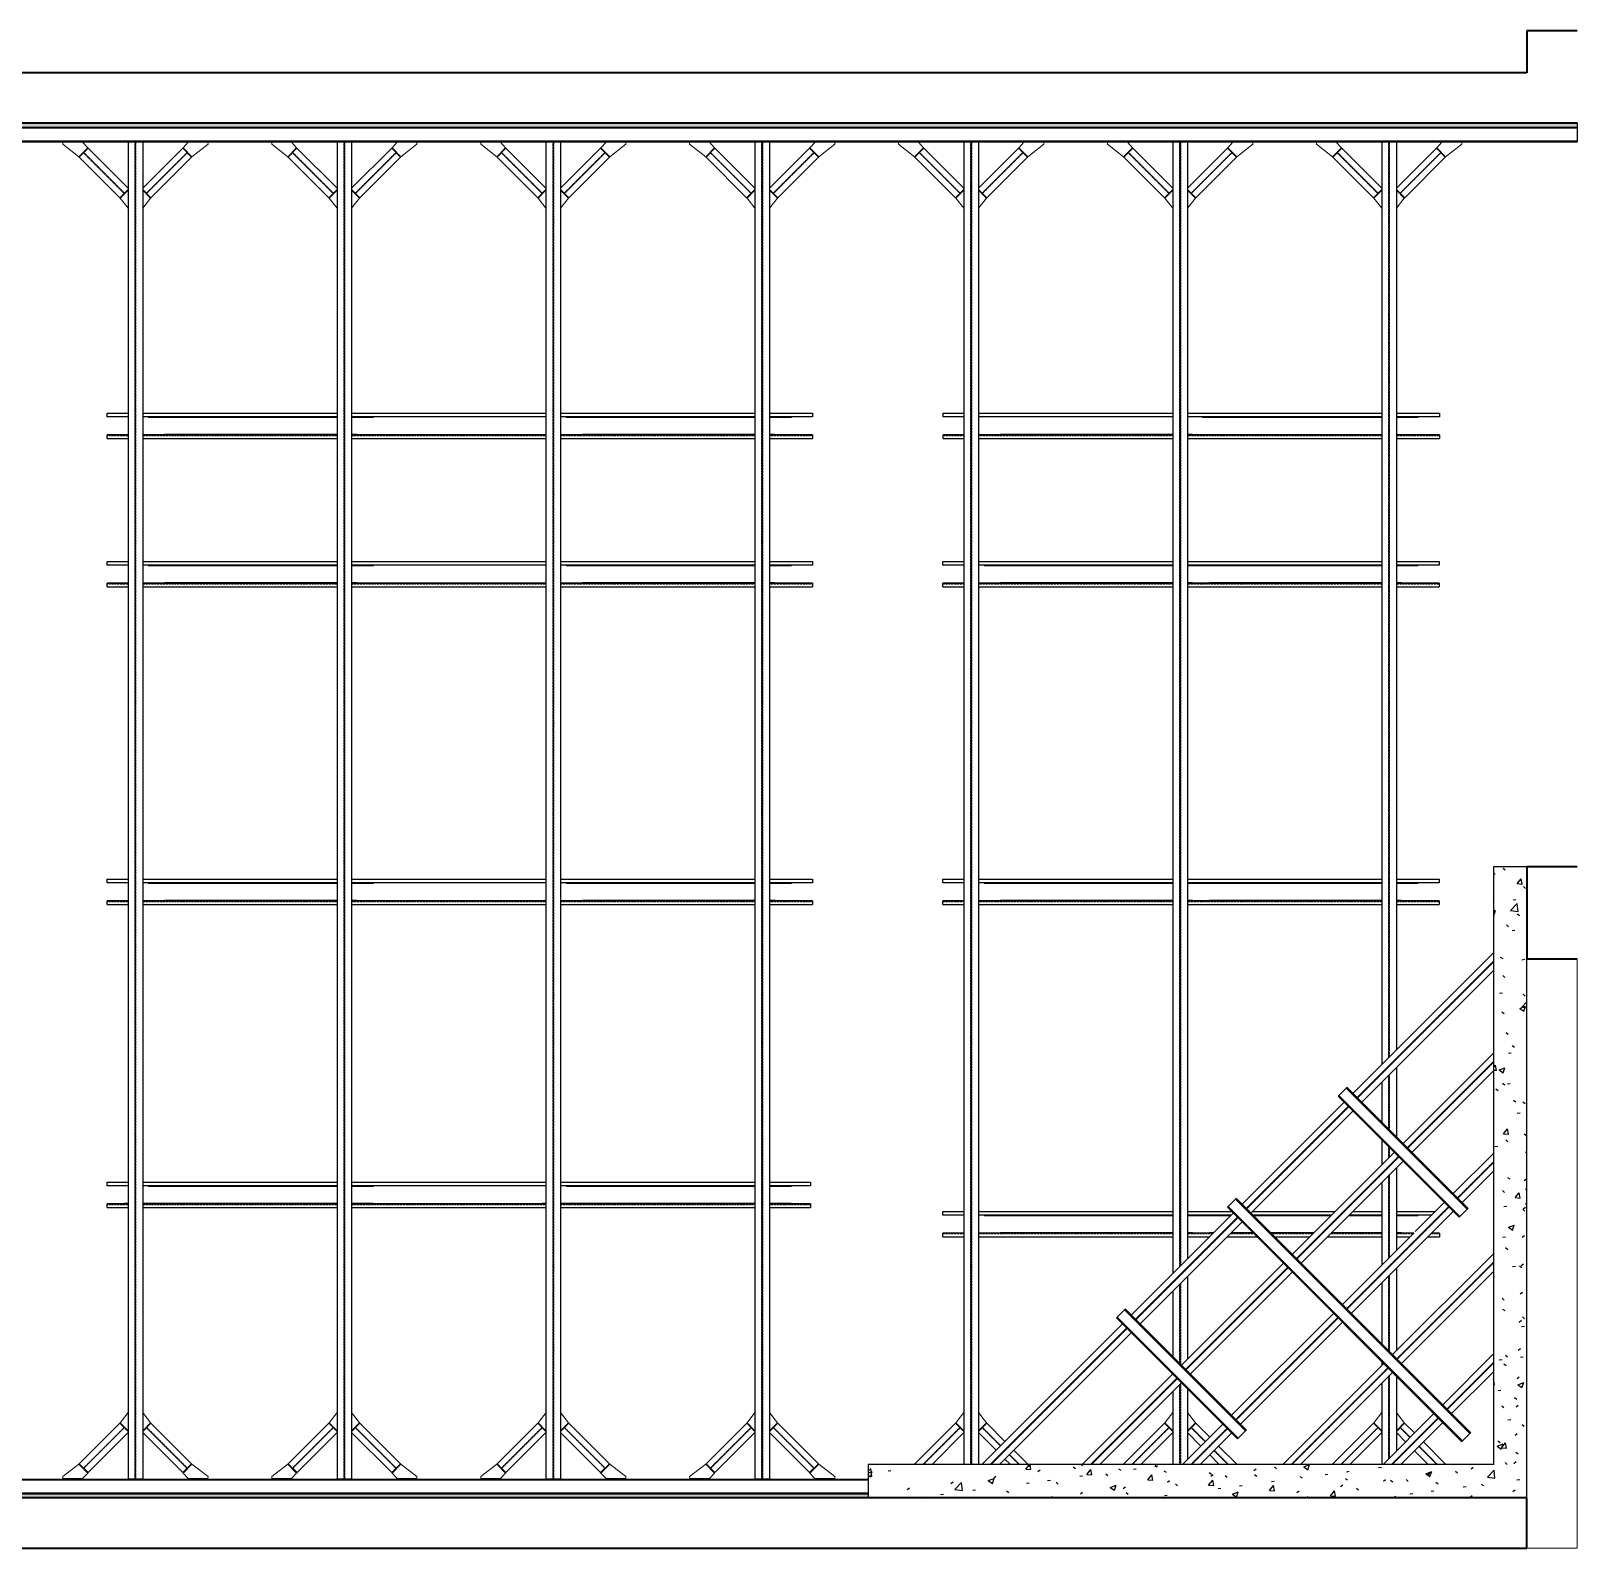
# Model space of a CAD drawing. Header units: millimetres. Extents: x -57600 to 57600, y -25200 to 11100.
# Drawn here: x 2001 to 39000, y -25200 to 11100 of the extents above; entities that cross this region are included whole.
import ezdxf

# ---------------------------------------------------------------- set-up
doc = ezdxf.new("R2010")
doc.units = ezdxf.units.MM
doc.linetypes.add('隱藏', pattern=[7.14375, 4.7625, -2.38125])
doc.layers.add('I-WALL', color=2, linetype='Continuous', lineweight=9)
doc.layers.add('S-BEAM', color=12, linetype='Continuous', lineweight=9)
for name, color, linetype in [('圍令', 7, 'Continuous'), ('托梁', 150, 'Continuous'), ('支撐', 80, 'Continuous'), ('斜撐', 131, 'Continuous')]:
    doc.layers.add(name, color=color, linetype=linetype)
doc.layers.get('0').off()
pattern_1 = [(0, (0, 0), (1625.6, 406.4), [67.056, -1152.144, 67.056, -1152.144, -6502.4]), (0, (0, 0), (1625.6, 406.4), [-2438.4, 67.056, -2371.344, 67.056, -1152.144, -2844.8]), (0, (0, 0), (1625.6, 406.4), [-6096, 67.056, -745.744, 67.056, -1964.944]), (120, (609.6, 203.2), (-1164.7527, 1204.611), [67.056, -1152.144, 67.056, -1152.144, -6502.4]), (120, (609.6, 203.2), (-1164.7527, 1204.611), [-2438.4, 67.056, -2371.344, 67.056, -1152.144, -2844.8]), (120, (609.6, 203.2), (-1164.7527, 1204.611), [-6096, 67.056, -745.744, 67.056, -1964.944]), (240, (812.8, 1016), (-460.8473, -1611.011), [67.056, -1152.144, 67.056, -1152.144, -6502.4]), (240, (812.8, 1016), (-460.8473, -1611.011), [-2438.4, 67.056, -2371.344, 67.056, -1152.144, -2844.8]), (240, (812.8, 1016), (-460.8473, -1611.011), [-6096, 67.056, -745.744, 67.056, -1964.944])]
pattern_2 = [(50, (0, 0), (1457.472, -127.512), [152.4, -1676.4]), (355, (0, 0), (-281.94, 1528.454), [121.92, -1341.12]), (100.451, (121.5, -10.6), (1175.54, 1400.933), [129.52, -1424.72]), (46.184, (0, 406.4), (2168.63, -336.34), [228.6, -2514.6]), (96.636, (180.7, 378.4), (1899.22, 1979.42), [194.28, -2137.08]), (351.184, (0, 406.4), (1899.24, 1979.4), [182.88, -2011.68]), (21, (203.2, 304.8), (1212.915, -818.12), [152.4, -1676.4]), (326, (203.2, 304.8), (494.417, 1473.504), [121.92, -1341.12]), (71.451, (304.3, 236.6), (1707.337, 655.37), [129.52, -1424.72]), (37.5, (0, 0), (24.7094, 676.44), [67.056, -1257.808, 67.056, -1294.384, -1346.2]), (37.5, (0, 0), (24.7094, 676.44), [-2686.304, 67.056, -1279.144]), (7.5, (0, 0), (534.558, 801.444), [67.056, -709.168, 67.056, -1227.328, -513.08]), (7.5, (0, 0), (534.558, 801.444), [-2070.608, 67.056, -446.024]), (327.5, (-453.14, 0), (1084.7275, -45.831), [67.056, -440.944, 67.056, -1517.904, -2103.12]), (327.5, (-453.14, 0), (1084.7275, -45.831), [-2092.96, 67.056, -2036.064]), (317.5, (-656.3, 0), (1185.035, 203.414), [67.056, -593.344, 67.056, -985.52, -1493.52]), (317.5, (-656.3, 0), (1185.035, 203.414), [-1712.976, 67.056, -1426.464])]

# ---------------------------------------------------------------- blocks, each defined once
blk = doc.blocks.new('670-CO-Y05-ARSE_rvt-1-第一層支撐平面圖')
at = {"layer": 'I-WALL', "color": 7, "lineweight": 35}
for p, q in [((39000, 11100), (37800, 11100)), ((37800, 11100), (37800, 10100)), ((37800, 10100), (-37800, 10100)), ((-37800, 8900), (37800, 8900)), ((37800, 8900), (39000, 8900)), ((37800, -8900), (37800, -11100)), ((39000, -8900), (37800, -8900)), ((37800, -11100), (39000, -11100)), ((37800, -24000), (-37800, -24000)), ((37800, -25200), (37800, -24000)), ((-37800, -25200), (37800, -25200))]:
    blk.add_line(p, q, dxfattribs=at)
at = {"layer": 'I-WALL', "color": 250, "lineweight": 18}
for p in [(39000, -11100), (37800, -25200)]:
    blk.add_line(p, (39000, -25200), dxfattribs=at)
blk = doc.blocks.new('圍令_單雙_ - H350x350x12x19 mm 單-1875456-第一層支撐平面圖')
at = {"layer": '圍令'}
for p, q in [((-39000, 175), (39000, 175)), ((-39000, 156), (39000, 156)), ((39000, 175), (39000, 156)), ((39000, 156), (39000, 143)), ((39000, 143), (39000, -143)), ((-39000, -156), (39000, -156)), ((-39000, -175), (39000, -175)), ((39000, -143), (39000, -156)), ((39000, -156), (39000, -175))]:
    blk.add_line(p, q, dxfattribs=at)
at = {"layer": '圍令', "linetype": '隱藏'}
for p, q in [((-39000, 156), (39000, 156)), ((-39000, -156), (39000, -156))]:
    blk.add_line(p, q, dxfattribs=at)
blk = doc.blocks.new('圍令_單雙_ - H350x350x12x19 mm 單-957121-第一層支撐平面圖')
at = {"layer": '圍令'}
for p, q in [((-22021, 175), (22369, 175)), ((-22021, 156), (22369, 156)), ((-22021, -156), (22369, -156)), ((-22021, -175), (22369, -175))]:
    blk.add_line(p, q, dxfattribs=at)
at = {"layer": '圍令', "linetype": '隱藏'}
for p, q in [((-22021, 156), (22369, 156)), ((-22021, -156), (22369, -156))]:
    blk.add_line(p, q, dxfattribs=at)
blk = doc.blocks.new('水平支撐_單雙_ - H350x350x12x19 mm 單-V53-第一層支撐平面圖')
at = {"layer": '支撐'}
for p, q in [((-16000, -175), (-16000, 175)), ((-16000, 175), (16000.05, 175)), ((16000.05, 175), (16000.05, -175)), ((-16000, -175), (16000.05, -175))]:
    blk.add_line(p, q, dxfattribs=at)
at = {"layer": '支撐', "linetype": '隱藏'}
for p, q in [((-16000, 6), (16000.05, 6)), ((16000.05, 6), (-16000, 6)), ((-16000, -6), (16000.05, -6)), ((16000.05, -6), (-16000, -6))]:
    blk.add_line(p, q, dxfattribs=at)
blk = doc.blocks.new('水平支撐_單雙_ - H350x350x12x19 mm 單-957299-第一層支撐平面圖')
at = {"layer": '支撐'}
for p, q in [((-16000, -175), (-16000, 175)), ((-16000, 175), (16000, 175)), ((16000, 175), (16000, -175)), ((-16000, -175), (16000, -175))]:
    blk.add_line(p, q, dxfattribs=at)
at = {"layer": '支撐', "linetype": '隱藏'}
for p, q in [((-16000, 6), (16000, 6)), ((16000, 6), (-16000, 6)), ((-16000, -6), (16000, -6)), ((16000, -6), (-16000, -6))]:
    blk.add_line(p, q, dxfattribs=at)
blk = doc.blocks.new('水平支撐_單雙_ - H350x350x12x19 mm 單-V54-第一層支撐平面圖')
at = {"layer": '支撐'}
for p, q in [((-16000, -175), (-16000, 175)), ((-16000, 175), (15650, 175)), ((-16000, -175), (15650, -175))]:
    blk.add_line(p, q, dxfattribs=at)
at = {"layer": '支撐', "linetype": '隱藏'}
for p, q in [((-16000, 6), (15650, 6)), ((15650, 6), (-16000, 6)), ((-16000, -6), (15650, -6)), ((15650, -6), (-16000, -6))]:
    blk.add_line(p, q, dxfattribs=at)
blk = doc.blocks.new('水平支撐_單雙_ - H350x350x12x19 mm 單-V55-第一層支撐平面圖')
at = {"layer": '支撐'}
for p, q in [((-16000, -175), (-16000, 175)), ((-16000, 175), (10730, 175)), ((11154, 175), (13130, 175)), ((13842, 175), (15530, 175)), ((-16000, -175), (11080, -175)), ((11504, -175), (13068, -175)), ((13904, -175), (15650, -175))]:
    blk.add_line(p, q, dxfattribs=at)
at = {"layer": '支撐', "linetype": '隱藏'}
for p, q in [((-16000, 6), (10899, 6)), ((10899, 6), (-16000, 6)), ((11323, 6), (13249, 6)), ((13249, 6), (11323, 6)), ((13723, 6), (15650, 6)), ((15650, 6), (13723, 6)), ((-16000, -6), (10911, -6)), ((10911, -6), (-16000, -6)), ((11335, -6), (13237, -6)), ((13237, -6), (11335, -6)), ((13735, -6), (15650, -6)), ((15650, -6), (13735, -6))]:
    blk.add_line(p, q, dxfattribs=at)
blk = doc.blocks.new('水平支撐_單雙_ - H350x350x12x19 mm 單-V56-第一層支撐平面圖')
at = {"layer": '支撐'}
for p, q in [((-16000, -175), (-16000, 175)), ((-16000, 175), (5730, 175)), ((6154, 175), (7811, 175)), ((8554, 175), (10530, 175)), ((10954, 175), (12930, 175)), ((13539, 175), (15330, 175)), ((-16000, -175), (6080, -175)), ((6504, -175), (7461, -175)), ((7885, -175), (8480, -175)), ((8904, -175), (10880, -175)), ((11304, -175), (12764, -175)), ((13189, -175), (13280, -175)), ((13704, -175), (15650, -175))]:
    blk.add_line(p, q, dxfattribs=at)
at = {"layer": '支撐', "linetype": '隱藏'}
for p, q in [((-16000, 6), (5899, 6)), ((5899, 6), (-16000, 6)), ((6323, 6), (7642, 6)), ((7642, 6), (6323, 6)), ((8066, 6), (8299, 6)), ((8299, 6), (8066, 6)), ((8723, 6), (10699, 6)), ((10699, 6), (8723, 6)), ((11123, 6), (12945, 6)), ((12945, 6), (11123, 6)), ((13523, 6), (15499, 6)), ((15499, 6), (13523, 6)), ((-16000, -6), (5911, -6)), ((5911, -6), (-16000, -6)), ((6335, -6), (7630, -6)), ((7630, -6), (6335, -6)), ((8054, -6), (8311, -6)), ((8311, -6), (8054, -6)), ((8735, -6), (10711, -6)), ((10711, -6), (8735, -6)), ((11135, -6), (12933, -6)), ((12933, -6), (11135, -6)), ((13535, -6), (15511, -6)), ((15511, -6), (13535, -6))]:
    blk.add_line(p, q, dxfattribs=at)
blk = doc.blocks.new('水平支撐_單雙_ - H300x300x10x15 mm 單-1728790-第一層支撐平面圖')
at = {"layer": '斜撐'}
for p, q in [((-8657, 150), (-3900, 150)), ((-3600, 150), (-150, 150)), ((150, 150), (3600, 150)), ((3900, 150), (8657, 150)), ((-8357, -150), (-3900, -150)), ((-3600, -150), (-150, -150)), ((150, -150), (3600, -150)), ((3900, -150), (8357, -150))]:
    blk.add_line(p, q, dxfattribs=at)
at = {"layer": '斜撐', "linetype": '隱藏'}
for p, q in [((-8512, 5), (-3900, 5)), ((-3900, 5), (-8512, 5)), ((-3600, 5), (-150, 5)), ((-150, 5), (-3600, 5)), ((150, 5), (3600, 5)), ((3600, 5), (150, 5)), ((3900, 5), (8512, 5)), ((8512, 5), (3900, 5)), ((-8502, -5), (-3900, -5)), ((-3900, -5), (-8502, -5)), ((-3600, -5), (-151, -5)), ((-151, -5), (-3600, -5)), ((150, -5), (3600, -5)), ((3600, -5), (150, -5)), ((3900, -5), (8502, -5)), ((8502, -5), (3900, -5))]:
    blk.add_line(p, q, dxfattribs=at)
blk = doc.blocks.new('水平支撐_單雙_ - H300x300x10x15 mm 單-1728788-第一層支撐平面圖')
at = {"layer": '斜撐'}
for p, q in [((-6960, 150), (-3901, 150)), ((-3600, 150), (-150, 150)), ((150, 150), (3600, 150)), ((3900, 150), (6960, 150)), ((-6660, -150), (-3900, -150)), ((-3600, -150), (-150, -150)), ((150, -150), (3600, -150)), ((3900, -150), (6660, -150))]:
    blk.add_line(p, q, dxfattribs=at)
at = {"layer": '斜撐', "linetype": '隱藏'}
for p, q in [((-6815, 5), (-3900, 5)), ((-3900, 5), (-6815, 5)), ((-3600, 5), (-150, 5)), ((-150, 5), (-3600, 5)), ((150, 5), (3600, 5)), ((3600, 5), (150, 5)), ((3900, 5), (6815, 5)), ((6815, 5), (3900, 5)), ((-6805, -5), (-3900, -5)), ((-3900, -5), (-6805, -5)), ((-3600, -5), (-150, -5)), ((-150, -5), (-3600, -5)), ((150, -5), (3600, -5)), ((3600, -5), (150, -5)), ((3900, -5), (6805, -5)), ((6805, -5), (3900, -5))]:
    blk.add_line(p, q, dxfattribs=at)
blk = doc.blocks.new('水平支撐_單雙_ - H300x300x10x15 mm 單-1728786-第一層支撐平面圖')
at = {"layer": '斜撐'}
for p, q in [((-5263, 150), (-3900, 150)), ((-3600, 150), (-150, 150)), ((150, 150), (2576, 150)), ((2615, 150), (3600, 150)), ((3900, 150), (5263, 150)), ((-4963, -150), (-3900, -150)), ((-3600, -150), (-150, -150)), ((150, -150), (3600, -150)), ((3900, -150), (4963, -150))]:
    blk.add_line(p, q, dxfattribs=at)
at = {"layer": '斜撐', "linetype": '隱藏'}
for p, q in [((-5118, 5), (-3900, 5)), ((-3900, 5), (-5118, 5)), ((-3600, 5), (-150, 5)), ((-150, 5), (-3600, 5)), ((150, 5), (3600, 5)), ((3600, 5), (150, 5)), ((3900, 5), (5118, 5)), ((5118, 5), (3900, 5)), ((-5108, -5), (-3900, -5)), ((-3900, -5), (-5108, -5)), ((-3600, -5), (-150, -5)), ((-150, -5), (-3600, -5)), ((150, -5), (3600, -5)), ((3600, -5), (150, -5)), ((3900, -5), (5108, -5)), ((5108, -5), (3900, -5))]:
    blk.add_line(p, q, dxfattribs=at)
blk = doc.blocks.new('水平支撐_單雙_ - H300x300x10x15 mm 單-1728784-第一層支撐平面圖')
at = {"layer": '斜撐'}
for p, q in [((-3566, 150), (-150, 150)), ((150, 150), (3566, 150)), ((-3266, -150), (-150, -150)), ((150, -150), (3266, -150))]:
    blk.add_line(p, q, dxfattribs=at)
at = {"layer": '斜撐', "linetype": '隱藏'}
for p, q in [((-3421, 5), (-150, 5)), ((-150, 5), (-3421, 5)), ((150, 5), (3421, 5)), ((3421, 5), (150, 5)), ((-3411, -5), (-150, -5)), ((-150, -5), (-3411, -5)), ((150, -5), (3411, -5)), ((3411, -5), (150, -5))]:
    blk.add_line(p, q, dxfattribs=at)
blk = doc.blocks.new('水平支撐_單雙_ - H300x300x10x15 mm 單-1728782-第一層支撐平面圖')
at = {"layer": '斜撐'}
for p, q in [((-1869, 150), (-150, 150)), ((150, 150), (1869, 150)), ((-1569, -150), (-150, -150)), ((150, -150), (1569, -150))]:
    blk.add_line(p, q, dxfattribs=at)
at = {"layer": '斜撐', "linetype": '隱藏'}
for p, q in [((-1724, 5), (-150, 5)), ((-150, 5), (-1724, 5)), ((150, 5), (1724, 5)), ((1724, 5), (150, 5)), ((-1714, -5), (-150, -5)), ((-150, -5), (-1714, -5)), ((150, -5), (1714, -5)), ((1714, -5), (150, -5))]:
    blk.add_line(p, q, dxfattribs=at)
blk = doc.blocks.new('雙C槽鋼托樑 - 槽鋼托梁-C250X90X9X13-1216802-第一層支撐平面圖')
at = {"layer": '托梁'}
for p, q in [((-8413.825, 214), (-8413.825, 304)), ((-8413.825, 304), (-7913.825, 304)), ((-7913.825, 214), (-8413.825, 214)), ((-7563.825, 304), (-2913.825, 304)), ((-2913.825, 214), (-7563.825, 214)), ((-2563.825, 304), (2086.175, 304)), ((2086.175, 214), (-2563.825, 214)), ((2436.175, 304), (7086.175, 304)), ((7086.175, 214), (2436.175, 214)), ((7436.175, 304), (8461.175, 304)), ((8461.175, 214), (7436.175, 214)), ((8461.175, 304), (8461.175, 214)), ((-8413.825, -304), (-8413.825, -214)), ((-7913.825, -214), (-8413.825, -214)), ((-8413.825, -304), (-7913.825, -304)), ((-2913.825, -214), (-7563.825, -214)), ((-7563.825, -304), (-2913.825, -304)), ((2086.175, -214), (-2563.825, -214)), ((-2563.825, -304), (2086.175, -304)), ((7086.175, -214), (2436.175, -214)), ((2436.175, -304), (7086.175, -304)), ((8461.175, -214), (7436.175, -214)), ((7436.175, -304), (8461.175, -304)), ((8461.175, -214), (8461.175, -304))]:
    blk.add_line(p, q, dxfattribs=at)
at = {"layer": '托梁', "linetype": '隱藏'}
for p, q in [((-8413.825, 227), (-7913.825, 227)), ((-7563.825, 227), (-2913.825, 227)), ((-2563.825, 227), (2086.175, 227)), ((2436.175, 227), (7086.175, 227)), ((7436.175, 227), (8461.175, 227)), ((-8413.825, -227), (-7913.825, -227)), ((-7563.825, -227), (-2913.825, -227)), ((-2563.825, -227), (2086.175, -227)), ((2436.175, -227), (7086.175, -227)), ((7436.175, -227), (8461.175, -227))]:
    blk.add_line(p, q, dxfattribs=at)
blk = doc.blocks.new('雙C槽鋼托樑 - 槽鋼托梁-C250X90X9X13-1237360-第一層支撐平面圖')
at = {"layer": '托梁'}
for p, q in [((-3059, 214), (-3059, 304)), ((-3059, 304), (-2559, 304)), ((-2559, 214), (-3059, 214)), ((-2209, 304), (2441, 304)), ((2441, 214), (-2209, 214)), ((2791, 304), (7441, 304)), ((7441, 214), (2791, 214)), ((7791, 304), (8818, 304)), ((8818, 214), (7791, 214)), ((8818, 304), (8818, 214)), ((-3059, -304), (-3059, -214)), ((-2559, -214), (-3059, -214)), ((-3059, -304), (-2559, -304)), ((2441, -214), (-2209, -214)), ((-2209, -304), (2441, -304)), ((7441, -214), (2791, -214)), ((2791, -304), (7441, -304)), ((8818, -214), (7791, -214)), ((7791, -304), (8818, -304)), ((8818, -214), (8818, -304))]:
    blk.add_line(p, q, dxfattribs=at)
at = {"layer": '托梁', "linetype": '隱藏'}
for p, q in [((-3059, 227), (-2559, 227)), ((-2209, 227), (2441, 227)), ((2791, 227), (7441, 227)), ((7791, 227), (8818, 227)), ((-3059, -227), (-2559, -227)), ((-2209, -227), (2441, -227)), ((2791, -227), (7441, -227)), ((7791, -227), (8818, -227))]:
    blk.add_line(p, q, dxfattribs=at)
blk = doc.blocks.new('雙C槽鋼托樑 - 槽鋼托梁-C250X90X9X13-1216350-第一層支撐平面圖')
at = {"layer": '托梁'}
for p, q in [((-5913.825, 214), (-5913.825, 304)), ((-5913.825, 304), (-5413.825, 304)), ((-5413.825, 214), (-5913.825, 214)), ((-5063.825, 304), (-413.825, 304)), ((-413.825, 214), (-5063.825, 214)), ((-63.825, 304), (4586.175, 304)), ((4586.175, 214), (-63.825, 214)), ((4936.175, 304), (5963.675, 304)), ((5963.675, 214), (4936.175, 214)), ((5963.675, 304), (5963.675, 214)), ((-5913.825, -304), (-5913.825, -214)), ((-5413.825, -214), (-5913.825, -214)), ((-5913.825, -304), (-5413.825, -304)), ((-413.825, -214), (-5063.825, -214)), ((-5063.825, -304), (-413.825, -304)), ((4586.175, -214), (-63.825, -214)), ((-63.825, -304), (4586.175, -304)), ((5963.675, -214), (4936.175, -214)), ((4936.175, -304), (5963.675, -304)), ((5963.675, -214), (5963.675, -304))]:
    blk.add_line(p, q, dxfattribs=at)
at = {"layer": '托梁', "linetype": '隱藏'}
for p, q in [((-5913.825, 227), (-5413.825, 227)), ((-5063.825, 227), (-413.825, 227)), ((-63.825, 227), (4586.175, 227)), ((4936.175, 227), (5963.675, 227)), ((-5913.825, -227), (-5413.825, -227)), ((-5063.825, -227), (-413.825, -227)), ((-63.825, -227), (4586.175, -227)), ((4936.175, -227), (5963.675, -227))]:
    blk.add_line(p, q, dxfattribs=at)
blk = doc.blocks.new('雙C槽鋼托樑 - 槽鋼托梁-C250X90X9X13-842080-第一層支撐平面圖')
at = {"layer": '托梁'}
for p, q in [((-8413.825, 214), (-8413.825, 304)), ((-8413.825, 304), (-7913.825, 304)), ((-7913.825, 214), (-8413.825, 214)), ((-7563.825, 304), (-2913.825, 304)), ((-2913.825, 214), (-7563.825, 214)), ((-2563.825, 304), (2086.175, 304)), ((2086.175, 214), (-2563.825, 214)), ((2436.175, 304), (7086.175, 304)), ((7086.175, 214), (2436.175, 214)), ((7436.175, 304), (8413.825, 304)), ((8413.825, 214), (7436.175, 214)), ((8413.825, 304), (8413.825, 214)), ((-8413.825, -304), (-8413.825, -214)), ((-7913.825, -214), (-8413.825, -214)), ((-8413.825, -304), (-7913.825, -304)), ((-2913.825, -214), (-7563.825, -214)), ((-7563.825, -304), (-2913.825, -304)), ((2086.175, -214), (-2563.825, -214)), ((-2563.825, -304), (2086.175, -304)), ((7086.175, -214), (2436.175, -214)), ((2436.175, -304), (7086.175, -304)), ((8413.825, -214), (7436.175, -214)), ((7436.175, -304), (8413.825, -304)), ((8413.825, -214), (8413.825, -304))]:
    blk.add_line(p, q, dxfattribs=at)
at = {"layer": '托梁', "linetype": '隱藏'}
for p, q in [((-8413.825, 227), (-7913.825, 227)), ((-7563.825, 227), (-2913.825, 227)), ((-2563.825, 227), (2086.175, 227)), ((2436.175, 227), (7086.175, 227)), ((7436.175, 227), (8413.825, 227)), ((-8413.825, -227), (-7913.825, -227)), ((-7563.825, -227), (-2913.825, -227)), ((-2563.825, -227), (2086.175, -227)), ((2436.175, -227), (7086.175, -227)), ((7436.175, -227), (8413.825, -227))]:
    blk.add_line(p, q, dxfattribs=at)
blk = doc.blocks.new('雙C槽鋼托樑 - 槽鋼托梁-C250X90X9X13-V57-第一層支撐平面圖')
at = {"layer": '托梁'}
for p, q in [((-5914, 214), (-5914, 304)), ((-5914, 304), (-5414, 304)), ((-5414, 214), (-5914, 214)), ((-5064, 304), (-414, 304)), ((-414, 214), (-5064, 214)), ((-64, 304), (994, 304)), ((980, 214), (-64, 214)), ((1495, 304), (3470, 304)), ((3380, 214), (1508, 214)), ((4586, 214), (3805, 214)), ((3895, 304), (4586, 304)), ((4936, 304), (5870, 304)), ((5780, 214), (4936, 214)), ((-5914, -304), (-5914, -214)), ((-5414, -214), (-5914, -214)), ((-5914, -304), (-5414, -304)), ((-414, -214), (-5064, -214)), ((-5064, -304), (-414, -304)), ((552, -214), (-64, -214)), ((-64, -304), (462, -304)), ((887, -304), (1602, -304)), ((1512, -214), (977, -214)), ((2952, -214), (1936, -214)), ((2026, -304), (2862, -304)), ((3287, -304), (4586, -304)), ((4586, -214), (3377, -214)), ((5352, -214), (4936, -214)), ((4936, -304), (5262, -304)), ((5687, -304), (5964, -304)), ((5964, -214), (5777, -214)), ((5964, -214), (5964, -304))]:
    blk.add_line(p, q, dxfattribs=at)
at = {"layer": '托梁', "linetype": '隱藏'}
for p, q in [((-5914, 227), (-5414, 227)), ((-5064, 227), (-414, 227)), ((-64, 227), (993, 227)), ((1495, 227), (3393, 227)), ((3818, 227), (4586, 227)), ((4936, 227), (5793, 227)), ((-5914, -227), (-5414, -227)), ((-5064, -227), (-414, -227)), ((-64, -227), (539, -227)), ((964, -227), (1525, -227)), ((1949, -227), (2939, -227)), ((3364, -227), (4586, -227)), ((4936, -227), (5339, -227)), ((5764, -227), (5964, -227))]:
    blk.add_line(p, q, dxfattribs=at)
blk = doc.blocks.new('角撐-2020 - 角撐-H300x300x10x15 mm_H350_H350_-892926-第一層支撐平面圖')
at = {"layer": 'S-BEAM'}
for p, q in [((-1103, 176), (-1112, 168)), ((-1068, 212), (-1103, 176)), ((-1103, 176), (-768, -159)), ((-1103, 176), (-768, -159)), ((-587, 150), (-1068, 212)), ((-587, -150), (-587, 150)), ((-587, -150), (-587, 150)), ((-575, 150), (-587, 150)), ((-575, 150), (-575, -150)), ((800, 150), (-575, 150)), ((800, -130), (800, 150)), ((812, 150), (800, 150)), ((1119, 189), (812, 150)), ((812, 150), (812, -118)), ((812, 150), (812, -118)), ((-776, -168), (-768, -159)), ((-768, -159), (-587, -150)), ((-587, -150), (-575, -150)), ((780, -150), (-575, -150))]:
    blk.add_line(p, q, dxfattribs=at)
at = {"layer": 'S-BEAM', "linetype": '隱藏'}
for p, q in [((800, 5), (-575, 5)), ((800, -5), (-575, -5))]:
    blk.add_line(p, q, dxfattribs=at)
blk = doc.blocks.new('角撐-2020 - 角撐-H300x300x10x15 mm_H350_H350_-892927-第一層支撐平面圖')
at = {"layer": 'S-BEAM'}
for p, q in [((-768, 159), (-1103, -176)), ((-768, 159), (-1103, -176)), ((-768, 159), (-776, 168)), ((-587, 150), (-768, 159)), ((-587, -150), (-587, 150)), ((-587, -150), (-587, 150)), ((-575, 150), (-587, 150)), ((-575, 150), (-575, -150)), ((-575, 150), (780, 150)), ((800, -150), (800, 130)), ((812, 118), (812, -150)), ((812, 118), (812, -150)), ((-1112, -168), (-1103, -176)), ((-1103, -176), (-1068, -212)), ((-1068, -212), (-587, -150)), ((-587, -150), (-575, -150)), ((-575, -150), (800, -150)), ((800, -150), (812, -150)), ((812, -150), (1119, -189))]:
    blk.add_line(p, q, dxfattribs=at)
at = {"layer": 'S-BEAM', "linetype": '隱藏'}
for p, q in [((800, 5), (-575, 5)), ((800, -5), (-575, -5))]:
    blk.add_line(p, q, dxfattribs=at)
blk = doc.blocks.new('角撐-2020 - 角撐-H300x300x10x15 mm_H350_H350_-V64-第一層支撐平面圖')
at = {"layer": 'S-BEAM'}
for p, q in [((-778, 159), (-1114, -176)), ((-778, 159), (-1114, -176)), ((-778, 159), (-787, 168)), ((-598, 150), (-778, 159)), ((-598, -150), (-598, 150)), ((-598, -150), (-598, 150)), ((-586, 150), (-598, 150)), ((-586, 150), (-586, -150)), ((-586, 150), (769, 150)), ((789, -150), (789, 130)), ((801, 118), (801, -150)), ((801, 118), (801, -150)), ((-1123, -168), (-1114, -176)), ((-1114, -176), (-1079, -212)), ((-1079, -212), (-598, -150)), ((-598, -150), (-586, -150)), ((-586, -150), (789, -150)), ((789, -150), (801, -150)), ((801, -150), (1109, -189))]:
    blk.add_line(p, q, dxfattribs=at)
at = {"layer": 'S-BEAM', "linetype": '隱藏'}
for p, q in [((789, 5), (-586, 5)), ((789, -5), (-586, -5))]:
    blk.add_line(p, q, dxfattribs=at)
blk = doc.blocks.new('角撐-2020 - 角撐-H300x300x10x15 mm_H350_H350_-V65-第一層支撐平面圖')
at = {"layer": 'S-BEAM'}
for p, q in [((-1114, 176), (-1123, 168)), ((-1079, 212), (-1114, 176)), ((-1114, 176), (-778, -159)), ((-1114, 176), (-778, -159)), ((-598, 150), (-1079, 212)), ((-598, -150), (-598, 150)), ((-598, -150), (-598, 150)), ((-586, 150), (-598, 150)), ((-586, 150), (-586, -150)), ((789, 150), (-586, 150)), ((789, -130), (789, 150)), ((801, 150), (789, 150)), ((1109, 189), (801, 150)), ((801, 150), (801, -118)), ((801, 150), (801, -118)), ((-787, -168), (-778, -159)), ((-778, -159), (-598, -150)), ((-598, -150), (-586, -150)), ((769, -150), (-586, -150))]:
    blk.add_line(p, q, dxfattribs=at)
at = {"layer": 'S-BEAM', "linetype": '隱藏'}
for p, q in [((789, 5), (-586, 5)), ((789, -5), (-586, -5))]:
    blk.add_line(p, q, dxfattribs=at)
blk = doc.blocks.new('角撐-2020 - 角撐-H300x300x10x15 mm_H350_H350_-V66-第一層支撐平面圖')
at = {"layer": 'S-BEAM', "linetype": '隱藏'}
for p, q in [((-127, 5), (-455, 5)), ((789, 5), (173, 5)), ((-127, -5), (-465, -5)), ((789, -5), (173, -5))]:
    blk.add_line(p, q, dxfattribs=at)
at = {"layer": 'S-BEAM'}
for p, q in [((-310, 150), (-127, 150)), ((173, 150), (769, 150)), ((789, -150), (789, 130)), ((801, 118), (801, -150)), ((801, 118), (801, -150)), ((-611, -152), (-598, -150)), ((-598, -150), (-598, -138)), ((-598, -150), (-598, -138)), ((-598, -150), (-586, -150)), ((-586, -126), (-586, -150)), ((-586, -150), (-127, -150)), ((173, -150), (789, -150)), ((789, -150), (801, -150)), ((801, -150), (1109, -189))]:
    blk.add_line(p, q, dxfattribs=at)
blk = doc.blocks.new('角撐-2020 - 角撐-H300x300x10x15 mm_H350_H350_-V67-第一層支撐平面圖')
at = {"layer": 'S-BEAM'}
for p, q in [((-598, 150), (-611, 152)), ((-598, 138), (-598, 150)), ((-598, 138), (-598, 150)), ((-586, 150), (-598, 150)), ((-586, 150), (-586, 126)), ((789, 150), (-586, 150)), ((789, -130), (789, 150)), ((801, 150), (789, 150)), ((1109, 189), (801, 150)), ((801, 150), (801, -118)), ((801, 150), (801, -118)), ((769, -150), (-310, -150))]:
    blk.add_line(p, q, dxfattribs=at)
at = {"layer": 'S-BEAM', "linetype": '隱藏'}
for p, q in [((789, 5), (-465, 5)), ((789, -5), (-455, -5))]:
    blk.add_line(p, q, dxfattribs=at)
blk = doc.blocks.new('角撐-2020 - 角撐-H300x300x10x15 mm_H350_H350_-V68-第一層支撐平面圖')
at = {"layer": 'S-BEAM', "linetype": '隱藏'}
for p, q in [((15, 5), (-455, 5)), ((789, 5), (315, 5)), ((15, -5), (-465, -5)), ((789, -5), (315, -5))]:
    blk.add_line(p, q, dxfattribs=at)
at = {"layer": 'S-BEAM'}
for p, q in [((-310, 150), (15, 150)), ((315, 150), (769, 150)), ((789, -150), (789, 130)), ((801, 118), (801, -150)), ((801, 118), (801, -150)), ((-611, -152), (-598, -150)), ((-598, -150), (-598, -138)), ((-598, -150), (-598, -138)), ((-598, -150), (-586, -150)), ((-586, -126), (-586, -150)), ((-586, -150), (15, -150)), ((315, -150), (789, -150)), ((789, -150), (801, -150)), ((801, -150), (1109, -189))]:
    blk.add_line(p, q, dxfattribs=at)
blk = doc.blocks.new('角撐-2020 - 角撐-H300x300x10x15 mm_H350_H350_-V69-第一層支撐平面圖')
at = {"layer": 'S-BEAM', "linetype": '隱藏'}
for p, q in [((156, 5), (-455, 5)), ((789, 5), (456, 5)), ((156, -5), (-465, -5)), ((789, -5), (456, -5))]:
    blk.add_line(p, q, dxfattribs=at)
at = {"layer": 'S-BEAM'}
for p, q in [((-310, 150), (156, 150)), ((456, 150), (769, 150)), ((789, -150), (789, 130)), ((801, 118), (801, -150)), ((801, 118), (801, -150)), ((-611, -152), (-598, -150)), ((-598, -150), (-598, -138)), ((-598, -150), (-598, -138)), ((-598, -150), (-586, -150)), ((-586, -126), (-586, -150)), ((-586, -150), (156, -150)), ((456, -150), (789, -150)), ((789, -150), (801, -150)), ((801, -150), (1109, -189))]:
    blk.add_line(p, q, dxfattribs=at)
blk = doc.blocks.new('M_C-槽 - 槽鋼壓樑-C300x90x10x15_5-1820000-第一層支撐平面圖')
at = {"layer": '托梁'}
for p, q in [((33293, -14380), (33283, -14391)), ((33283, -14391), (36178, -17286)), ((33293, -14380), (33301, -14373)), ((36188, -17275), (33293, -14380)), ((33293, -14380), (36188, -17275)), ((33301, -14373), (33476, -14197)), ((33301, -14373), (36196, -17268)), ((33476, -14197), (33484, -14190)), ((33476, -14197), (36371, -17092)), ((33495, -14179), (33484, -14190)), ((33484, -14190), (36379, -17085)), ((33484, -14190), (36379, -17085)), ((33495, -14179), (36390, -17074)), ((36178, -17286), (36188, -17275)), ((36196, -17268), (36188, -17275)), ((36371, -17092), (36196, -17268)), ((36379, -17085), (36371, -17092)), ((36379, -17085), (36390, -17074))]:
    blk.add_line(p, q, dxfattribs=at)
at = {"layer": '托梁', "linetype": '隱藏'}
for p, q in [((33293, -14380), (36188, -17275)), ((33484, -14190), (36379, -17085))]:
    blk.add_line(p, q, dxfattribs=at)
blk = doc.blocks.new('M_C-槽 - 槽鋼壓樑-C300x90x10x15_5-1728762-第一層支撐平面圖')
at = {"layer": '托梁'}
for p, q in [((30649, -17025), (30825, -16849)), ((30825, -16849), (30832, -16842)), ((30825, -16849), (36436, -22461)), ((30843, -16831), (30832, -16842)), ((30832, -16842), (36444, -22453)), ((30832, -16842), (36444, -22453)), ((30843, -16831), (36455, -22442)), ((30642, -17032), (30631, -17043)), ((30631, -17043), (36242, -22655)), ((30642, -17032), (30649, -17025)), ((36253, -22644), (30642, -17032)), ((30642, -17032), (36253, -22644)), ((30649, -17025), (36261, -22636)), ((36436, -22461), (36261, -22636)), ((36444, -22453), (36436, -22461)), ((36444, -22453), (36455, -22442)), ((36242, -22655), (36253, -22644)), ((36261, -22636), (36253, -22644))]:
    blk.add_line(p, q, dxfattribs=at)
at = {"layer": '托梁', "linetype": '隱藏'}
for p, q in [((30832, -16842), (36444, -22453)), ((30642, -17032), (36253, -22644))]:
    blk.add_line(p, q, dxfattribs=at)
blk = doc.blocks.new('M_L-角度 - 角鋼拉桿-L-75x75x9 mm-1824810-第一層支撐平面圖')
at = {"layer": '托梁'}
for p, q in [((-35181, 1436), (-35181, 1443)), ((-30674, 1443), (-34796, 1443)), ((-30201, 1443), (-30324, 1443)), ((-29806, 1443), (-29806, 1436))]:
    blk.add_line(p, q, dxfattribs=at)
blk.add_ellipse((-35200, 1443), major_axis=(0, 9), ratio=0.288431, start_param=1.570796, end_param=2.356194, dxfattribs=at)
blk = doc.blocks.new('M_L-角度 - 角鋼拉桿-L-75x75x9 mm-1824795-第一層支撐平面圖')
at = {"layer": '托梁'}
for p, q in [((-35191, 1859), (-35191, 1864)), ((-35191, 1859), (-30674, 1859)), ((-30324, 1859), (-29821, 1859)), ((-29821, 1864), (-29821, 1859)), ((-29821, 1859), (-29799, 1859))]:
    blk.add_line(p, q, dxfattribs=at)
blk.add_ellipse((-29802, 1859), major_axis=(0, 9), ratio=0.288431, start_param=4.712389, end_param=5.329456, dxfattribs=at)
blk = doc.blocks.new('M_L-角度 - 角鋼拉桿-L-75x75x9 mm-V92-第一層支撐平面圖')
at = {"layer": 'S-BEAM'}
blk.add_line((-35181, -2114), (-35181, -2107), dxfattribs=at)
blk.add_ellipse((-35200, -2106), major_axis=(0, 9), ratio=0.288431, start_param=1.570796, end_param=2.617994, dxfattribs=at)
at = {"layer": '托梁'}
for p, q in [((-30674, -2106), (-34796, -2106)), ((-30201, -2106), (-30324, -2106)), ((-29806, -2107), (-29806, -2114))]:
    blk.add_line(p, q, dxfattribs=at)
blk = doc.blocks.new('M_L-角度 - 角鋼拉桿-L-75x75x9 mm-V93-第一層支撐平面圖')
at = {"layer": '托梁'}
for p, q in [((-35191, -1690), (-35191, -1686)), ((-35191, -1690), (-30674, -1690)), ((-30324, -1690), (-29821, -1690)), ((-29821, -1686), (-29821, -1690)), ((-29821, -1690), (-29799, -1690))]:
    blk.add_line(p, q, dxfattribs=at)
blk.add_ellipse((-29802, -1690), major_axis=(0, 9), ratio=0.288431, start_param=4.712389, end_param=5.206043, dxfattribs=at)
blk = doc.blocks.new('M_L-角度 - 角鋼拉桿-L-75x75x9 mm-V94-第一層支撐平面圖')
at = {"layer": '托梁'}
for p, q in [((14819, 1436), (14819, 1443)), ((19326, 1443), (15204, 1443)), ((19796, 1443), (19676, 1443)), ((20194, 1443), (20194, 1436))]:
    blk.add_line(p, q, dxfattribs=at)
blk.add_ellipse((14800, 1443), major_axis=(0, 9), ratio=0.288431, start_param=1.570796, end_param=2.356194, dxfattribs=at)
blk = doc.blocks.new('M_L-角度 - 角鋼拉桿-L-75x75x9 mm-1832138-第一層支撐平面圖')
at = {"layer": '托梁'}
for p, q in [((24819, 1436), (24819, 1443)), ((29326, 1443), (25204, 1443)), ((29799, 1443), (29676, 1443)), ((29979, 1443), (29979, 1436))]:
    blk.add_line(p, q, dxfattribs=at)
blk.add_ellipse((24800, 1443), major_axis=(0, 9), ratio=0.288431, start_param=1.570796, end_param=2.356194, dxfattribs=at)
blk = doc.blocks.new('M_L-角度 - 角鋼拉桿-L-75x75x9 mm-V95-第一層支撐平面圖')
at = {"layer": '托梁'}
for p, q in [((24819, -2114), (24819, -2107)), ((29326, -2106), (25204, -2106)), ((29797, -2106), (29676, -2106))]:
    blk.add_line(p, q, dxfattribs=at)
blk.add_ellipse((24800, -2106), major_axis=(0, 9), ratio=0.288431, start_param=1.570796, end_param=2.617994, dxfattribs=at)
blk = doc.blocks.new('M_L-角度 - 角鋼拉桿-L-75x75x9 mm-1832114-第一層支撐平面圖')
at = {"layer": '托梁'}
for p, q in [((30026, 1859), (30026, 1864)), ((30026, 1859), (34326, 1859)), ((34676, 1859), (35179, 1859)), ((35179, 1864), (35179, 1859)), ((35179, 1859), (35201, 1859))]:
    blk.add_line(p, q, dxfattribs=at)
blk.add_ellipse((35198, 1859), major_axis=(0, 9), ratio=0.288431, start_param=4.712389, end_param=5.235988, dxfattribs=at)
blk = doc.blocks.new('M_L-角度 - 角鋼拉桿-L-75x75x9 mm-V96-第一層支撐平面圖')
at = {"layer": '托梁'}
for p, q in [((30201, -1690), (34326, -1690)), ((34676, -1690), (35179, -1690)), ((35179, -1686), (35179, -1690)), ((35179, -1690), (35201, -1690))]:
    blk.add_line(p, q, dxfattribs=at)
blk.add_ellipse((35198, -1690), major_axis=(0, 9), ratio=0.288431, start_param=4.712389, end_param=5.206043, dxfattribs=at)
blk = doc.blocks.new('M_L-角度 - 角鋼拉桿-L-75x75x9 mm-1927094-第一層支撐平面圖')
at = {"layer": '托梁'}
for p, q in [((-15741, -16958), (-15763, -16958)), ((-15741, -16964), (-15741, -16958)), ((-15674, -16958), (-15741, -16958)), ((-10674, -16958), (-15324, -16958)), ((-9806, -16958), (-10324, -16958)), ((-9806, -16958), (-9806, -16964))]:
    blk.add_line(p, q, dxfattribs=at)
blk.add_ellipse((-15760, -16958), major_axis=(0, 9), ratio=0.288431, start_param=1.570796, end_param=2.356194, dxfattribs=at)
blk = doc.blocks.new('M_L-角度 - 角鋼拉桿-L-75x75x9 mm-V99-第一層支撐平面圖')
at = {"layer": '托梁'}
for p, q in [((-15191, -16542), (-15191, -16536)), ((-15191, -16542), (-10674, -16542)), ((-10324, -16542), (-9821, -16542)), ((-9821, -16536), (-9821, -16542)), ((-9821, -16542), (-9799, -16542))]:
    blk.add_line(p, q, dxfattribs=at)
blk.add_ellipse((-9802, -16542), major_axis=(0, 9), ratio=0.288431, start_param=4.712389, end_param=5.452869, dxfattribs=at)
blk = doc.blocks.new('M_L-角度 - 角鋼拉桿-L-75x75x9 mm-V100-第一層支撐平面圖')
at = {"layer": 'S-BEAM'}
blk.add_line((29819, -17664), (29819, -17657), dxfattribs=at)
blk.add_ellipse((29800, -17656), major_axis=(0, 9), ratio=0.288431, start_param=1.570796, end_param=2.617994, dxfattribs=at)
at = {"layer": '托梁'}
for p, q in [((30301, -17656), (30204, -17656)), ((31244, -17656), (30725, -17656)), ((32701, -17656), (31668, -17656)), ((34326, -17656), (33125, -17656)), ((34799, -17656), (34676, -17656))]:
    blk.add_line(p, q, dxfattribs=at)
blk = doc.blocks.new('M_L-角度 - 角鋼拉桿-L-75x75x9 mm-V101-第一層支撐平面圖')
at = {"layer": '托梁'}
for p, q in [((30201, -17240), (30717, -17240)), ((31252, -17240), (33117, -17240)), ((33541, -17240), (34326, -17240)), ((34676, -17240), (35179, -17240)), ((35179, -17236), (35179, -17240)), ((35179, -17240), (35201, -17240))]:
    blk.add_line(p, q, dxfattribs=at)
blk.add_ellipse((35198, -17240), major_axis=(0, 9), ratio=0.288431, start_param=4.712389, end_param=5.206043, dxfattribs=at)

msp = doc.modelspace()

# ---------------------------------------------------------------- hatches: boundary and pattern name
at = {"layer": 'S-BEAM'}
h = msp.add_hatch(dxfattribs=at)
h.set_pattern_fill('FP_54', color=256, style=0, pattern_type=2)
h.set_pattern_definition(pattern_1)
h.paths.add_polyline_path([(20824, -24000), (22039, -24000), (22039, -23900), (-22351, -23900), (-22351, -24000), (19430, -24000)])
at = {"layer": '圍令'}
h = msp.add_hatch(dxfattribs=at)
h.set_pattern_fill('FP_54', color=256, style=0, pattern_type=2)
h.set_pattern_definition(pattern_1)
h.paths.add_polyline_path([(37680, 8800), (39000, 8800), (39000, 8900), (-39000, 8898), (-39000, 8800), (36161, 8800)])
h = msp.add_hatch(dxfattribs=at)
h.set_pattern_fill('FP_55', color=256, style=0, pattern_type=2)
h.set_pattern_definition(pattern_2)
h.paths.add_polyline_path([(37800, -23200), (37800, -8900), (37000, -8900), (37000, -23200)])
h = msp.add_hatch(dxfattribs=at)
h.set_pattern_fill('FP_55', color=256, style=0, pattern_type=2)
h.set_pattern_definition(pattern_2)
h.paths.add_polyline_path([(37800, -24000), (37800, -23200), (22039, -23200), (22039, -24000), (36161, -24000)])

# ---------------------------------------------------------------- linework, layer by layer
for p, q in [((39000, 8900), (39000, 8800)), ((-39000, 8800), (39000, 8800)), ((22039, -23900), (-22351, -23900))]:
    msp.add_line(p, q, dxfattribs=at)
at = {"layer": '圍令', "lineweight": 25}
for p, q in [((37800, -8900), (37000, -8900)), ((37000, -8900), (37000, -23200)), ((37800, -23200), (37800, -8900)), ((22039, -23200), (22039, -24000)), ((37000, -23200), (22039, -23200)), ((37800, -24000), (37800, -23200)), ((22039, -24000), (37800, -24000))]:
    msp.add_line(p, q, dxfattribs=at)

# ---------------------------------------------------------------- block references
at = {"lineweight": 5}
msp.add_blockref('670-CO-Y05-ARSE_rvt-1-第一層支撐平面圖', (0, 0), dxfattribs=at)
at = {"layer": 'S-BEAM'}
for name, p, rotation in [('角撐-2020 - 角撐-H300x300x10x15 mm_H350_H350_-892927-第一層支撐平面圖', (3669, 7782), 315.0000000000007), ('角撐-2020 - 角撐-H300x300x10x15 mm_H350_H350_-892926-第一層支撐平面圖', (5334, 7782), 224.9999999999995), ('角撐-2020 - 角撐-H300x300x10x15 mm_H350_H350_-892927-第一層支撐平面圖', (8669, 7782), 315.0000000000007), ('角撐-2020 - 角撐-H300x300x10x15 mm_H350_H350_-892926-第一層支撐平面圖', (10334, 7782), 224.9999999999995), ('角撐-2020 - 角撐-H300x300x10x15 mm_H350_H350_-892927-第一層支撐平面圖', (13669, 7782), 315.0000000000007), ('角撐-2020 - 角撐-H300x300x10x15 mm_H350_H350_-892926-第一層支撐平面圖', (15334, 7782), 224.9999999999995), ('角撐-2020 - 角撐-H300x300x10x15 mm_H350_H350_-892927-第一層支撐平面圖', (18669, 7782), 315.0000000000007), ('角撐-2020 - 角撐-H300x300x10x15 mm_H350_H350_-892926-第一層支撐平面圖', (20334, 7782), 224.9999999999995), ('角撐-2020 - 角撐-H300x300x10x15 mm_H350_H350_-892927-第一層支撐平面圖', (23669, 7782), 315.0000000000007), ('角撐-2020 - 角撐-H300x300x10x15 mm_H350_H350_-892926-第一層支撐平面圖', (25334, 7782), 224.9999999999995), ('角撐-2020 - 角撐-H300x300x10x15 mm_H350_H350_-892927-第一層支撐平面圖', (28669, 7782), 315.0000000000007), ('角撐-2020 - 角撐-H300x300x10x15 mm_H350_H350_-892926-第一層支撐平面圖', (30334, 7782), 224.9999999999995), ('角撐-2020 - 角撐-H300x300x10x15 mm_H350_H350_-892927-第一層支撐平面圖', (33669, 7782), 315.0000000000007), ('角撐-2020 - 角撐-H300x300x10x15 mm_H350_H350_-892926-第一層支撐平面圖', (35334, 7782), 224.9999999999995), ('角撐-2020 - 角撐-H300x300x10x15 mm_H350_H350_-V65-第一層支撐平面圖', (3677, -22875), 44.99999999999892), ('角撐-2020 - 角撐-H300x300x10x15 mm_H350_H350_-V64-第一層支撐平面圖', (5326, -22875), 135.0000000000001), ('角撐-2020 - 角撐-H300x300x10x15 mm_H350_H350_-V65-第一層支撐平面圖', (8677, -22875), 44.99999999999892), ('角撐-2020 - 角撐-H300x300x10x15 mm_H350_H350_-V64-第一層支撐平面圖', (10326, -22875), 135.0000000000001), ('角撐-2020 - 角撐-H300x300x10x15 mm_H350_H350_-V65-第一層支撐平面圖', (13677, -22875), 44.99999999999892), ('角撐-2020 - 角撐-H300x300x10x15 mm_H350_H350_-V64-第一層支撐平面圖', (15326, -22875), 135.0000000000001), ('角撐-2020 - 角撐-H300x300x10x15 mm_H350_H350_-V65-第一層支撐平面圖', (18677, -22875), 44.99999999999892), ('角撐-2020 - 角撐-H300x300x10x15 mm_H350_H350_-V64-第一層支撐平面圖', (20326, -22875), 135.0000000000001), ('角撐-2020 - 角撐-H300x300x10x15 mm_H350_H350_-V67-第一層支撐平面圖', (23677, -22875), 44.99999999999892), ('角撐-2020 - 角撐-H300x300x10x15 mm_H350_H350_-V66-第一層支撐平面圖', (25326, -22875), 135.0000000000001), ('角撐-2020 - 角撐-H300x300x10x15 mm_H350_H350_-V67-第一層支撐平面圖', (28677, -22875), 44.99999999999892), ('角撐-2020 - 角撐-H300x300x10x15 mm_H350_H350_-V68-第一層支撐平面圖', (30326, -22875), 135.0000000000001), ('角撐-2020 - 角撐-H300x300x10x15 mm_H350_H350_-V67-第一層支撐平面圖', (33677, -22875), 44.99999999999892), ('角撐-2020 - 角撐-H300x300x10x15 mm_H350_H350_-V69-第一層支撐平面圖', (35326, -22875), 135.0000000000001)]:
    msp.add_blockref(name, p, dxfattribs=dict(at, rotation=rotation))
for name, p in [('M_L-角度 - 角鋼拉桿-L-75x75x9 mm-1824795-第一層支撐平面圖', (40000, 0)), ('M_L-角度 - 角鋼拉桿-L-75x75x9 mm-1824810-第一層支撐平面圖', (40000, 0)), ('M_L-角度 - 角鋼拉桿-L-75x75x9 mm-V93-第一層支撐平面圖', (40000, 0)), ('M_L-角度 - 角鋼拉桿-L-75x75x9 mm-V92-第一層支撐平面圖', (40000, 0)), ('M_L-角度 - 角鋼拉桿-L-75x75x9 mm-V93-第一層支撐平面圖', (40000, -7600)), ('M_L-角度 - 角鋼拉桿-L-75x75x9 mm-V92-第一層支撐平面圖', (40000, -7600)), ('M_L-角度 - 角鋼拉桿-L-75x75x9 mm-V99-第一層支撐平面圖', (20000, 0)), ('M_L-角度 - 角鋼拉桿-L-75x75x9 mm-1927094-第一層支撐平面圖', (20000, 0))]:
    msp.add_blockref(name, p, dxfattribs=at)
at = {"layer": '圍令'}
for name, p in [('圍令_單雙_ - H350x350x12x19 mm 單-1875456-第一層支撐平面圖', (0, 8625)), ('圍令_單雙_ - H350x350x12x19 mm 單-957121-第一層支撐平面圖', (-330, -23725))]:
    msp.add_blockref(name, p, dxfattribs=at)
at = {"layer": '托梁'}
for name, p in [('雙C槽鋼托樑 - 槽鋼托梁-C250X90X9X13-1216802-第一層支撐平面圖', (12240, 1650)), ('M_L-角度 - 角鋼拉桿-L-75x75x9 mm-1824795-第一層支撐平面圖', (50000, 0)), ('雙C槽鋼托樑 - 槽鋼托梁-C250X90X9X13-1237360-第一層支撐平面圖', (26886, 1650)), ('M_L-角度 - 角鋼拉桿-L-75x75x9 mm-1832114-第一層支撐平面圖', (0, 0)), ('M_L-角度 - 角鋼拉桿-L-75x75x9 mm-V94-第一層支撐平面圖', (0, 0)), ('M_L-角度 - 角鋼拉桿-L-75x75x9 mm-1832138-第一層支撐平面圖', (0, 0)), ('雙C槽鋼托樑 - 槽鋼托梁-C250X90X9X13-1216802-第一層支撐平面圖', (12240, -1900)), ('M_L-角度 - 角鋼拉桿-L-75x75x9 mm-V93-第一層支撐平面圖', (50000, 0)), ('雙C槽鋼托樑 - 槽鋼托梁-C250X90X9X13-1216350-第一層支撐平面圖', (29740, -1900)), ('M_L-角度 - 角鋼拉桿-L-75x75x9 mm-V93-第一層支撐平面圖', (60000, 0)), ('M_L-角度 - 角鋼拉桿-L-75x75x9 mm-V96-第一層支撐平面圖', (0, 0)), ('M_L-角度 - 角鋼拉桿-L-75x75x9 mm-V92-第一層支撐平面圖', (50000, 0)), ('M_L-角度 - 角鋼拉桿-L-75x75x9 mm-V95-第一層支撐平面圖', (0, 0)), ('M_L-角度 - 角鋼拉桿-L-75x75x9 mm-V92-第一層支撐平面圖', (65000, 0)), ('雙C槽鋼托樑 - 槽鋼托梁-C250X90X9X13-1216802-第一層支撐平面圖', (12240, -9500)), ('雙C槽鋼托樑 - 槽鋼托梁-C250X90X9X13-1216350-第一層支撐平面圖', (29740, -9500)), ('M_L-角度 - 角鋼拉桿-L-75x75x9 mm-V93-第一層支撐平面圖', (50000, -7600)), ('M_L-角度 - 角鋼拉桿-L-75x75x9 mm-V93-第一層支撐平面圖', (60000, -7600)), ('M_L-角度 - 角鋼拉桿-L-75x75x9 mm-V96-第一層支撐平面圖', (0, -7600)), ('M_L-角度 - 角鋼拉桿-L-75x75x9 mm-V92-第一層支撐平面圖', (50000, -7600)), ('M_L-角度 - 角鋼拉桿-L-75x75x9 mm-V95-第一層支撐平面圖', (0, -7600)), ('M_L-角度 - 角鋼拉桿-L-75x75x9 mm-V92-第一層支撐平面圖', (65000, -7600)), ('M_C-槽 - 槽鋼壓樑-C300x90x10x15_5-1820000-第一層支撐平面圖', (0, 0)), ('雙C槽鋼托樑 - 槽鋼托梁-C250X90X9X13-842080-第一層支撐平面圖', (12240, -16750)), ('M_L-角度 - 角鋼拉桿-L-75x75x9 mm-V99-第一層支撐平面圖', (30000, 0)), ('M_L-角度 - 角鋼拉桿-L-75x75x9 mm-1927094-第一層支撐平面圖', (30000, 0)), ('M_C-槽 - 槽鋼壓樑-C300x90x10x15_5-1728762-第一層支撐平面圖', (0, 0)), ('雙C槽鋼托樑 - 槽鋼托梁-C250X90X9X13-V57-第一層支撐平面圖', (29740, -17450)), ('M_L-角度 - 角鋼拉桿-L-75x75x9 mm-V93-第一層支撐平面圖', (60000, -15550)), ('M_L-角度 - 角鋼拉桿-L-75x75x9 mm-V101-第一層支撐平面圖', (0, 0)), ('M_L-角度 - 角鋼拉桿-L-75x75x9 mm-V95-第一層支撐平面圖', (0, -15550)), ('M_L-角度 - 角鋼拉桿-L-75x75x9 mm-V100-第一層支撐平面圖', (0, 0)), ('M_C-槽 - 槽鋼壓樑-C300x90x10x15_5-1820000-第一層支撐平面圖', (-5303, -5303))]:
    msp.add_blockref(name, p, dxfattribs=at)
at = {"layer": '支撐', "rotation": 269.9999999999999}
for name, p in [('水平支撐_單雙_ - H350x350x12x19 mm 單-V53-第一層支撐平面圖', (4501, -7550)), ('水平支撐_單雙_ - H350x350x12x19 mm 單-V53-第一層支撐平面圖', (9501, -7550)), ('水平支撐_單雙_ - H350x350x12x19 mm 單-V53-第一層支撐平面圖', (14501, -7550)), ('水平支撐_單雙_ - H350x350x12x19 mm 單-957299-第一層支撐平面圖', (19501, -7550)), ('水平支撐_單雙_ - H350x350x12x19 mm 單-V54-第一層支撐平面圖', (24501, -7550)), ('水平支撐_單雙_ - H350x350x12x19 mm 單-V55-第一層支撐平面圖', (29501, -7550)), ('水平支撐_單雙_ - H350x350x12x19 mm 單-V56-第一層支撐平面圖', (34501, -7550))]:
    msp.add_blockref(name, p, dxfattribs=at)
at = {"layer": '斜撐'}
for name, p, rotation in [('水平支撐_單雙_ - H300x300x10x15 mm 單-1728790-第一層支撐平面圖', (30984, -17184), 45.00000000000029), ('水平支撐_單雙_ - H300x300x10x15 mm 單-1728788-第一層支撐平面圖', (32184, -18384), 45.00000000000028), ('水平支撐_單雙_ - H300x300x10x15 mm 單-1728786-第一層支撐平面圖', (33384, -19584), 45.00000000000029), ('水平支撐_單雙_ - H300x300x10x15 mm 單-1728784-第一層支撐平面圖', (34584, -20784), 45.00000000000028), ('水平支撐_單雙_ - H300x300x10x15 mm 單-1728782-第一層支撐平面圖', (35784, -21984), 45.00000000000031)]:
    msp.add_blockref(name, p, dxfattribs=dict(at, rotation=rotation))

doc.saveas('drawing.dxf')
